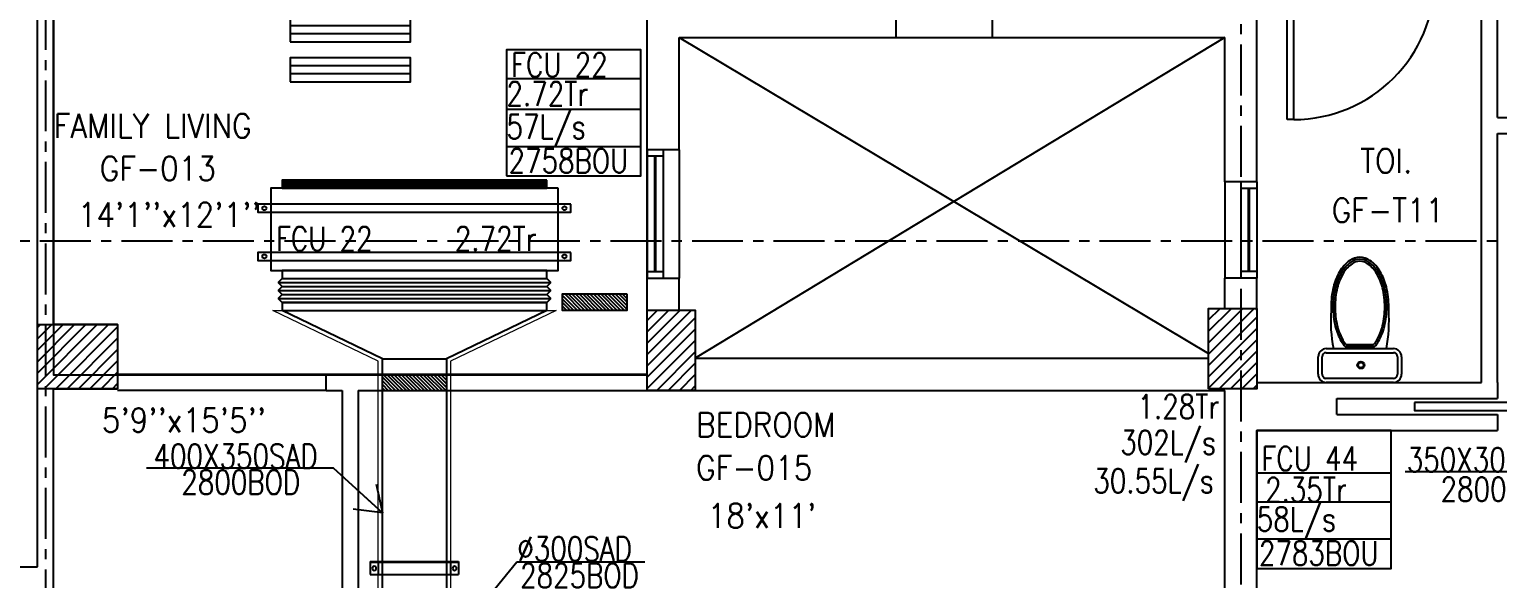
# Model space of a CAD drawing. Header units: millimetres. Extents: x -1288794 to 2153086, y -2701644 to -1335282.
# Drawn here: x 1103415 to 1112566, y -1502792 to -1499369 of the extents above; entities that cross this region are included whole.
import ezdxf

# ---------------------------------------------------------------- set-up
doc = ezdxf.new("R2010")
doc.units = ezdxf.units.MM
doc.header["$LTSCALE"] = 100
doc.linetypes.add('CENTER', pattern=[50.8, 31.75, -6.35, 6.35, -6.35])
doc.linetypes.add('DASHED2', pattern=[9.525, 6.35, -3.175])
for name, color, linetype in [('A-ANNO-TEXT', 8, 'Continuous'), ('A-DOOR', 4, 'Continuous'), ('A-FLOR-OVHD', 4, 'DASHED2'), ('A-FLOR-PFIX', 8, 'Continuous'), ('A-FLOR-SPCL', 8, 'Continuous'), ('A-GLAZ', 5, 'Continuous'), ('A-GRID', 253, 'CENTER'), ('A-WALL-FULL', 8, 'Continuous'), ('AC-FD', 1, 'Continuous'), ('AC-SAD', 3, 'Continuous'), ('AC-SAD TEXT', 3, 'Continuous'), ('AC-WALL OPENING', 1, 'Continuous'), ('FCU-AC', 160, 'Continuous'), ('M-HANGER', 30, 'Continuous'), ('RETURN GRILL RIGHT', 1, 'Continuous'), ('S-COL- HACT.', 9, 'Continuous'), ('S-COL.', 8, 'Continuous'), ('SAD RIGHT', 3, 'Continuous'), ('SUPPLY GRILL RIGHT', 3, 'Continuous')]:
    doc.layers.add(name, color=color, linetype=linetype)
doc.layers.add('INSULATION', color=1, linetype='Continuous', lineweight=5)
doc.styles.add('ROMANS', font='romans.shx', dxfattribs={"width": 0.8})
doc.styles.add('SIMPLEX', font='simplex.shx', dxfattribs={"width": 0.8})
doc.dimstyles.new('100 of DIM2', dxfattribs={"dimscale": 0, "dimtxt": 200, "dimasz": 150, "dimexe": 75, "dimexo": 200, "dimgap": 75, "dimtad": 1, "dimdec": 0, "dimrnd": 5, "dimzin": 0, "dimdsep": 46, "dimtxsty": 'ROMANS', "dimblk": 'ARCHTICK', "dimcen": 100, "dimclrd": 94, "dimclre": 94, "dimclrt": 2, "dimadec": 0, "dimazin": 0, "dimtfac": 1, "dimtdec": 0, "dimtofl": 0, "dimtmove": 2, "dimatfit": 3, "dimldrblk": 'OPEN90', "dimfxl": 75, "dimtolj": 1, "dimtzin": 0, "dimarcsym": 0})

# ---------------------------------------------------------------- blocks, each defined once
blk = doc.blocks.new('D-100-R1')
for p, q in [((-80, 980), (-80, 100)), ((-80, 980), (-40, 980)), ((-40, 980), (-40, 55)), ((-1000, 100), (-1000, 0)), ((-1000, 100), (-960, 100)), ((-960, 100), (-960, 55)), ((-80, 100), (0, 100)), ((0, 100), (0, 0)), ((-960, 55), (-950, 55)), ((-950, 55), (-950, 0)), ((-50, 55), (-50, 0)), ((-50, 55), (-40, 55)), ((-50, 0), (0, 0)), ((-1000, 0), (-950, 0))]:
    blk.add_line(p, q)
at = {"linetype": 'Continuous'}
blk.add_arc((-80, 100), 880, 90, 180, dxfattribs=at)
blk = doc.blocks.new('WC-1')
for p, q in [((-210, 0), (210, 0)), ((-260, -160), (-260, -50)), ((-235, -160), (-235, -50)), ((-210, -25), (210, -25)), ((235, -50), (235, -160)), ((260, -50), (260, -160)), ((210, -185), (-210, -185)), ((210, -210), (-210, -210)), ((91.5, -222.5), (-91.5, -222.5)), ((85.8, -235), (-85.8, -235))]:
    blk.add_line(p, q)
for radius in [22.1, 17.1]:
    blk.add_circle((-6.1, -107.5), radius)
for centre, radius, start, end in [((-210, -50), 50, 90, 180), ((-210, -50), 25, 90, 180), ((210, -50), 50, 360, 90), ((210, -50), 25, 360, 90), ((-210, -160), 50, 180, 270), ((-210, -160), 25, 180, 270), ((210, -160), 25, 270, 360), ((210, -160), 50, 270, 360), ((722.3, -383.2), 904.1, 168.95288, 184.06317), ((178.2, -428.2), 340.7, 149.85861, 166.47658), ((178.2, -428.2), 328.2, 149.85861, 166.47658), ((68.6, -364.5), 214, 138.41516, 149.85861), ((68.6, -364.5), 201.5, 139.99435, 149.85861), ((-68.6, -364.5), 201.5, 30.14139, 40.00565), ((-68.6, -364.5), 214, 30.14139, 41.58484), ((-178.2, -428.2), 328.2, 13.52342, 30.14139), ((-178.2, -428.2), 340.7, 13.52342, 30.14139), ((352.1, -470), 519.6, 166.47658, 180), ((352.1, -470), 507.1, 166.47658, 180), ((-352.1, -470), 507.1, 360, 13.52342), ((-352.1, -470), 519.6, 360, 13.52342), ((352.1, -470), 532.1, 177.55413, 180), ((-352.1, -470), 532.1, 360, 2.44587), ((352.1, -470), 532.1, 180, 193.52342), ((352.1, -470), 519.6, 180, 193.52342), ((352.1, -470), 507.1, 180, 193.52342), ((-352.1, -470), 507.1, 346.47658, 360), ((-352.1, -470), 519.6, 346.47658, 360), ((-352.1, -470), 532.1, 346.47658, 360), ((178.2, -511.8), 353.2, 193.52342, 210.14139), ((178.2, -511.8), 340.7, 193.52342, 210.14139), ((178.2, -511.8), 328.2, 193.52342, 210.14139), ((-178.2, -511.8), 328.2, 329.85861, 346.47658), ((-178.2, -511.8), 340.7, 329.85861, 346.47658), ((-178.2, -511.8), 353.2, 329.85861, 346.47658), ((68.6, -575.5), 226.5, 210.14139, 234.49716), ((68.6, -575.5), 214, 210.14139, 234.49716), ((68.6, -575.5), 201.5, 210.14139, 234.49716), ((-68.6, -575.5), 201.5, 305.50284, 329.85861), ((-68.6, -575.5), 214, 305.50284, 329.85861), ((-68.6, -575.5), 226.5, 305.50284, 329.85861), ((0, -671.6), 108.4, 234.49716, 270), ((0, -671.6), 95.9, 234.49716, 270), ((0, -671.6), 83.4, 234.49716, 270), ((0, -671.6), 83.4, 270, 305.50284), ((0, -671.6), 95.9, 270, 305.50284), ((0, -671.6), 108.4, 270, 305.50284)]:
    blk.add_arc(centre, radius, start, end)
at = {"linetype": 'Continuous', "ltscale": 50}
blk.add_arc((-722.3, -383.2), 904.1, 355.93683, 11.04712, dxfattribs=at)
blk = doc.blocks.new('W-80')
for p, q in [((800, 100), (0, 100)), ((40, 0), (40, 100)), ((760, 100), (760, 0)), ((800, 0), (0, 0))]:
    blk.add_line(p, q)
at = {"linetype": 'Continuous'}
for p, q in [((760, 53), (40, 53)), ((760, 47), (40, 47))]:
    blk.add_line(p, q, dxfattribs=at)
blk = doc.blocks.new('W-60')
for p, q in [((600, 100), (0, 100)), ((40, 0), (40, 100)), ((560, 100), (560, 0)), ((600, 0), (0, 0))]:
    blk.add_line(p, q)
at = {"linetype": 'Continuous'}
for p, q in [((560, 53), (40, 53)), ((560, 47), (40, 47))]:
    blk.add_line(p, q, dxfattribs=at)
blk = doc.blocks.new('_ArchTick')
at = {"color": 0, "linetype": 'ByBlock', "const_width": 0.15}
blk.add_lwpolyline([(-0.5, -0.5), (0.5, 0.5)], dxfattribs=at)
blk = doc.blocks.new('grill')
at = {"layer": 'SUPPLY GRILL RIGHT'}
for p, q in [((665706.2, -1490216.7), (665656.2, -1490216.7)), ((665656.2, -1490216.7), (665656.2, -1490966.7)), ((665756.2, -1490216.7), (665706.2, -1490216.7)), ((665706.2, -1490216.7), (665706.2, -1490966.7))]:
    blk.add_line(p, q, dxfattribs=at)
blk.add_lwpolyline([(665756.2, -1490966.7), (665756.2, -1490216.7), (665606.2, -1490216.7), (665606.2, -1490966.7)], close=True, dxfattribs=at)
blk = doc.blocks.new('grillreturn')
at = {"layer": 'RETURN GRILL RIGHT'}
for p, q in [((665656.2, -1489443.6), (665656.2, -1490193.6)), ((665706.2, -1489443.6), (665706.2, -1490193.6))]:
    blk.add_line(p, q, dxfattribs=at)
blk.add_lwpolyline([(665756.2, -1490193.6), (665756.2, -1489443.6), (665606.2, -1489443.6), (665606.2, -1490193.6)], close=True, dxfattribs=at)
blk = doc.blocks.new('fcu 3 tr')
h = blk.add_hatch()
h.set_pattern_fill('NET', color=3)
h.paths.add_polyline_path([(86303.6, -1585366.8), (84653.6, -1585366.8), (84653.6, -1585416.8), (86303.6, -1585416.8)])
at = {"layer": 'FCU-AC', "color": 1}
for p, q in [((86303.6, -1584603.8), (84653.6, -1584603.8)), ((84653.6, -1584603.8), (84653.6, -1584653.8)), ((86303.6, -1584653.8), (86303.6, -1584603.8)), ((84653.6, -1584653.8), (86303.6, -1584653.8)), ((86303.6, -1584803.8), (84653.6, -1584803.8)), ((84653.6, -1584803.8), (84653.6, -1584853.8)), ((86303.6, -1584853.8), (86303.6, -1584803.8)), ((84653.6, -1584853.8), (86303.6, -1584853.8))]:
    blk.add_line(p, q, dxfattribs=at)
at = {"layer": 'FCU-AC'}
for p, q in [((84653.6, -1584653.8), (84628.6, -1584678.8)), ((86328.6, -1584678.8), (84628.6, -1584678.8)), ((84653.6, -1584703.8), (84628.6, -1584678.8)), ((84653.6, -1584703.8), (84628.6, -1584728.8)), ((86303.6, -1584653.8), (84653.6, -1584653.8)), ((86303.6, -1584703.8), (84653.6, -1584703.8)), ((86303.6, -1584703.8), (84653.6, -1584703.8)), ((86303.6, -1584653.8), (86328.6, -1584678.8)), ((86303.6, -1584703.8), (86328.6, -1584678.8)), ((86303.6, -1584703.8), (86328.6, -1584728.8)), ((86328.6, -1584728.8), (84628.6, -1584728.8)), ((84653.6, -1584753.8), (84628.6, -1584728.8)), ((84653.6, -1584753.8), (84628.6, -1584778.8)), ((86328.6, -1584778.8), (84628.6, -1584778.8)), ((84653.6, -1584803.8), (84628.6, -1584778.8)), ((86303.6, -1584753.8), (84653.6, -1584753.8)), ((86303.6, -1584753.8), (84653.6, -1584753.8)), ((86303.6, -1584753.8), (86328.6, -1584728.8)), ((86303.6, -1584753.8), (86328.6, -1584778.8)), ((86303.6, -1584803.8), (86328.6, -1584778.8))]:
    blk.add_line(p, q, dxfattribs=at)
blk.add_lwpolyline([(84583.6, -1585366.8), (86373.6, -1585366.8), (86373.6, -1584853.8), (84583.6, -1584853.8)], close=True, dxfattribs=at)
at = {"layer": 'FCU-AC', "color": 6}
for points in [[(84503.6, -1584966.8), (86453.6, -1584966.8), (86453.6, -1584916.8), (84503.6, -1584916.8)], [(84503.6, -1585266.8), (86453.6, -1585266.8), (86453.6, -1585216.8), (84503.6, -1585216.8)]]:
    blk.add_lwpolyline(points, close=True, dxfattribs=at)
at = {"layer": 'FCU-AC', "color": 3}
blk.add_lwpolyline([(84653.6, -1585416.8), (86303.6, -1585416.8), (86303.6, -1585366.8), (84653.6, -1585366.8)], close=True, dxfattribs=at)
at = {"layer": 'FCU-AC', "color": 6}
for centre in [(84543.6, -1584941.8), (86413.6, -1584941.8), (84543.6, -1585241.8), (86413.6, -1585241.8)]:
    blk.add_circle(centre, 12.5, dxfattribs=at)
blk = doc.blocks.new('*U644')
at = {"linetype": 'Continuous'}
for p, q in [((-37.5, -244), (-37.5, 306)), ((42.5, 306), (-37.5, 306)), ((37.5, -244), (37.5, 306)), ((42.5, -244), (42.5, 306)), ((42.5, 256), (-37.5, 256)), ((42.5, -194), (-37.5, -194)), ((42.5, -244), (-37.5, -244))]:
    blk.add_line(p, q, dxfattribs=at)
for centre in [(0, 281), (0, -219)]:
    blk.add_circle(centre, 12.5, dxfattribs=at)

msp = doc.modelspace()

# ---------------------------------------------------------------- hatches: boundary and pattern name
at = {"layer": 'AC-FD', "linetype": 'ByBlock'}
h = msp.add_hatch(dxfattribs=at)
h.set_pattern_fill('ANSI31', color=256, scale=5, angle=90, style=0)
h.set_pattern_definition([(135, (-485828.031, -1563561.324), (-11.22532015, -11.22532015), [])])
h.paths.add_polyline_path([(1106014.9, -1501621.3), (1106014.9, -1501521.3), (1105614.9, -1501521.3), (1105614.9, -1501621.3)])
at = {"layer": 'AC-WALL OPENING', "linetype": 'ByBlock'}
h = msp.add_hatch(dxfattribs=at)
h.set_pattern_fill('ANSI31', color=256, scale=5, angle=-90, style=0)
h.set_pattern_definition([(315, (2698438.37, -1439080.137), (11.22532015, 11.22532015), [])])
h.paths.add_polyline_path([(1106738.4, -1501017.4), (1106738.4, -1501120.1), (1107138.4, -1501120.1), (1107138.4, -1501017.4)])
at = {"layer": 'S-COL- HACT.', "linetype": 'Continuous', "ltscale": 3}
h = msp.add_hatch(dxfattribs=at)
h.set_pattern_fill('ANSI31', color=256, scale=400, style=0)
h.set_pattern_definition([(45, (2220070.086, -1109556.65), (-35.355339, 35.355339), [])])
h.paths.add_polyline_path([(1107264.9, -1501618.6), (1107264.9, -1501118.6), (1107564.9, -1501118.6), (1107564.9, -1501618.6)])
h = msp.add_hatch(dxfattribs=at)
h.set_pattern_fill('ANSI31', color=256, scale=400, style=0)
h.set_pattern_definition([(45, (2219970.086, -1109546.65), (-35.355339, 35.355339), [])])
h.paths.add_polyline_path([(1110764.9, -1501608.6), (1110764.9, -1501108.6), (1111064.9, -1501108.6), (1111064.9, -1501608.6)])
h = msp.add_hatch(dxfattribs=at)
h.set_pattern_fill('ANSI31', color=256, scale=400, style=0)
h.set_pattern_definition([(45, (1340560.09, -1509993.415), (-35.355339, 35.355339), [])])
h.paths.add_polyline_path([(1103964.9, -1501208.6), (1103464.9, -1501208.6), (1103464.9, -1501608.6), (1103964.9, -1501608.6)])

# ---------------------------------------------------------------- linework, layer by layer
at = {"layer": 'A-DOOR', "ltscale": 3}
msp.add_lwpolyline([(1112048.9, -1501693.6), (1112048.9, -1501743.6), (1113098.9, -1501743.6), (1113098.9, -1501693.6), (1112048.9, -1501693.6)], dxfattribs=at)
at = {"layer": 'A-FLOR-OVHD', "linetype": 'Continuous', "ltscale": 3}
for p, q in [((1103964.9, -1501518.6), (1105264.9, -1501518.6)), ((1105264.9, -1501618.6), (1103964.9, -1501618.6))]:
    msp.add_line(p, q, dxfattribs=at)
at = {"layer": 'A-FLOR-SPCL', "ltscale": 3}
for p, q in [((1107464.9, -1499418.6), (1110764.9, -1501389.2)), ((1110864.9, -1499418.6), (1107564.9, -1501418.6))]:
    msp.add_line(p, q, dxfattribs=at)
msp.add_lwpolyline([(1107264.9, -1497218.6), (1103564.9, -1497218.6), (1103564.9, -1501521.3), (1107264.9, -1501521.3)], close=True, dxfattribs=at)
at = {"layer": 'A-GLAZ', "ltscale": 3}
for p, q in [((1108814.9, -1499418.6), (1109414.9, -1499418.6)), ((1107464.9, -1500118.6), (1107464.9, -1500918.6)), ((1110864.9, -1500318.6), (1110864.9, -1500918.6))]:
    msp.add_line(p, q, dxfattribs=at)
at = {"layer": 'A-GRID', "ltscale": 0.1}
for p, q in [((1103514.9, -1465142.6), (1103514.9, -1513277)), ((1110964.9, -1466442.6), (1110964.9, -1514577)), ((1086209.1, -1500687.6), (1129748.7, -1500687.6))]:
    msp.add_line(p, q, dxfattribs=at)
at = {"layer": 'A-WALL-FULL', "ltscale": 3}
for p, q in [((1103464.9, -1502718.6), (1103464.9, -1496818.6)), ((1103564.9, -1501208.6), (1103564.9, -1497218.6)), ((1112564.9, -1499918.6), (1112564.9, -1498018.6)), ((1111064.9, -1500318.6), (1111064.9, -1499050.6)), ((1112464.9, -1501568.6), (1112464.9, -1499050.6)), ((1107264.9, -1500118.6), (1107264.9, -1499218.6)), ((1108814.9, -1499218.6), (1108814.9, -1499418.6)), ((1109414.9, -1499218.6), (1109414.9, -1499418.6)), ((1107464.9, -1499418.6), (1108814.9, -1499418.6)), ((1107464.9, -1500118.6), (1107464.9, -1499418.6)), ((1109414.9, -1499418.6), (1110864.9, -1499418.6)), ((1110864.9, -1500318.6), (1110864.9, -1499418.6)), ((1112564.9, -1499918.6), (1112664.9, -1499918.6)), ((1112564.9, -1501568.6), (1112564.9, -1500018.6)), ((1112564.9, -1500018.6), (1112664.9, -1500018.6)), ((1107464.9, -1500118.6), (1107264.9, -1500118.6)), ((1111064.9, -1500318.6), (1110864.9, -1500318.6)), ((1107264.9, -1501118.6), (1107264.9, -1500918.6)), ((1107264.9, -1500918.6), (1107464.9, -1500918.6)), ((1107464.9, -1501118.6), (1107464.9, -1500918.6)), ((1110864.9, -1501108.6), (1110864.9, -1500918.6)), ((1111064.9, -1500918.6), (1110864.9, -1500918.6)), ((1111064.9, -1501118.6), (1111064.9, -1500918.6)), ((1107564.9, -1501418.6), (1110764.9, -1501418.6)), ((1105264.9, -1501518.6), (1107264.9, -1501518.6)), ((1105264.9, -1501618.6), (1105264.9, -1501518.6)), ((1103564.9, -1503518.6), (1103564.9, -1501608.6)), ((1105264.9, -1501618.6), (1105214.9, -1501618.6)), ((1105364.9, -1501618.6), (1105364.9, -1503618.6)), ((1105464.9, -1501618.6), (1110864.9, -1501618.6)), ((1105464.9, -1501618.6), (1105464.9, -1503618.6)), ((1110864.9, -1504718.6), (1110864.9, -1501618.6)), ((1111064.9, -1501568.6), (1112464.9, -1501568.6)), ((1112564.9, -1501568.6), (1112564.9, -1501668.6)), ((1111564.9, -1501668.6), (1112564.9, -1501668.6)), ((1111564.9, -1501768.6), (1111564.9, -1501668.6)), ((1111564.9, -1501768.6), (1112564.9, -1501768.6)), ((1112564.9, -1501768.6), (1112564.9, -1501868.6)), ((1111064.9, -1501868.6), (1112564.9, -1501868.6)), ((1111064.9, -1508768.6), (1111064.9, -1501868.6)), ((1098164.9, -1502718.6), (1103464.9, -1502718.6))]:
    msp.add_line(p, q, dxfattribs=at)
at = {"layer": 'A-WALL-FULL', "linetype": 'Continuous', "ltscale": 3}
for p, q in [((1107264.9, -1501518.6), (1107264.9, -1501118.6)), ((1107264.9, -1501118.6), (1107264.9, -1501118.6)), ((1107464.9, -1501118.6), (1107564.9, -1501118.6)), ((1107564.9, -1501118.6), (1107564.9, -1501418.6)), ((1110764.9, -1501418.6), (1110764.9, -1501108.6)), ((1110764.9, -1501108.6), (1110864.9, -1501108.6)), ((1111064.9, -1501118.6), (1111064.9, -1501118.6)), ((1111064.9, -1501118.6), (1111064.9, -1501568.6)), ((1103964.9, -1501208.6), (1103564.9, -1501208.6)), ((1103564.9, -1501608.6), (1103964.9, -1501608.6)), ((1105264.9, -1501618.6), (1105364.9, -1501618.6))]:
    msp.add_line(p, q, dxfattribs=at)
at = {"layer": 'AC-FD', "linetype": 'ByBlock'}
msp.add_lwpolyline([(1105614.9, -1501621.3), (1105614.9, -1501521.3), (1106014.9, -1501521.3), (1106014.9, -1501621.3)], close=True, dxfattribs=at)
at = {"layer": 'AC-SAD'}
for p, q in [((1105614.9, -1501421.3), (1104989.9, -1501121.3)), ((1106639.9, -1501121.3), (1106014.9, -1501421.3)), ((1105614.9, -1501421.3), (1106014.9, -1501421.3)), ((1105614.9, -1507101.7), (1105614.9, -1501421.3)), ((1106014.9, -1501421.3), (1106014.9, -1507101.7))]:
    msp.add_line(p, q, dxfattribs=at)
at = {"layer": 'AC-SAD TEXT'}
for p, q in [((1106388.7, -1499673.9), (1107225.8, -1499673.9)), ((1106388.7, -1499866.7), (1107225.8, -1499866.7)), ((1106388.7, -1500097.8), (1107225.8, -1500097.8)), ((1111064.9, -1502132.6), (1111902, -1502132.6)), ((1111064.9, -1502312.4), (1111902, -1502312.4)), ((1111064.9, -1502543.6), (1111902, -1502543.6))]:
    msp.add_line(p, q, dxfattribs=at)
for points in [[(1106388.7, -1500282.4), (1107225.8, -1500282.4), (1107225.8, -1499496.2), (1106388.7, -1499496.2)], [(1111064.9, -1502728.1), (1111902, -1502728.1), (1111902, -1501868.6), (1111064.9, -1501868.6)]]:
    msp.add_lwpolyline(points, close=True, dxfattribs=at)
at = {"layer": 'AC-WALL OPENING', "linetype": 'ByBlock'}
msp.add_lwpolyline([(1107138.4, -1501017.4), (1107138.4, -1501120.1), (1106738.4, -1501120.1), (1106738.4, -1501017.4)], close=True, dxfattribs=at)
at = {"layer": 'INSULATION'}
for p, q in [((1104932.1, -1501121.3), (1104989.9, -1501121.3)), ((1105589.9, -1501437.1), (1104932.1, -1501121.3)), ((1106697.7, -1501121.3), (1106039.9, -1501437.1)), ((1106639.9, -1501121.3), (1106697.7, -1501121.3)), ((1105589.9, -1506851.7), (1105589.9, -1501437.1)), ((1106039.9, -1501437.1), (1106039.9, -1503093.6))]:
    msp.add_line(p, q, dxfattribs=at)
at = {"layer": 'S-COL.', "linetype": 'Continuous', "ltscale": 3}
for points in [[(1107264.9, -1501618.6), (1107264.9, -1501118.6), (1107564.9, -1501118.6), (1107564.9, -1501618.6)], [(1107264.9, -1501618.6), (1107264.9, -1501118.6), (1107564.9, -1501118.6), (1107564.9, -1501618.6)], [(1110764.9, -1501608.6), (1110764.9, -1501108.6), (1111064.9, -1501108.6), (1111064.9, -1501608.6)], [(1110764.9, -1501608.6), (1110764.9, -1501108.6), (1111064.9, -1501108.6), (1111064.9, -1501608.6)], [(1103964.9, -1501608.6), (1103464.9, -1501608.6), (1103464.9, -1501208.6), (1103964.9, -1501208.6)]]:
    msp.add_lwpolyline(points, close=True, dxfattribs=at)

# ---------------------------------------------------------------- block references
at = {"layer": 'A-DOOR', "ltscale": 3, "rotation": 180}
msp.add_blockref('D-100-R1', (1111214.9, -1498950.6), dxfattribs=at)
at = {"layer": 'A-FLOR-PFIX', "ltscale": 3, "rotation": 180}
msp.add_blockref('WC-1', (1111707.6, -1501568.6), dxfattribs=at)
at = {"layer": 'A-GLAZ', "ltscale": 3, "xscale": -1, "rotation": 270}
msp.add_blockref('W-80', (1107264.9, -1500918.6), dxfattribs=at)
at = {"layer": 'A-GLAZ', "ltscale": 3, "rotation": 90}
msp.add_blockref('W-60', (1111064.9, -1500918.6), dxfattribs=at)
at = {"layer": 'FCU-AC', "color": 3, "rotation": 180}
msp.add_blockref('fcu 3 tr', (1191293.5, -3085725.1), dxfattribs=at)
at = {"layer": 'M-HANGER', "xscale": -1, "rotation": 270}
msp.add_blockref('*U644', (1105783.9, -1502727.7), dxfattribs=at)
at = {"layer": 'SAD RIGHT', "rotation": 270}
for name, p in [('grill', (2596006.6, -833690)), ('grillreturn', (2595233.5, -833940))]:
    msp.add_blockref(name, p, dxfattribs=at)

# ---------------------------------------------------------------- texts
at = {"layer": 'A-ANNO-TEXT', "style": 'ROMANS', "width": 0.9}
for s, p in [('FAMILY LIVING', (1103567.4, -1500044.9)), ('TOI.', (1111710.4, -1500263)), ('GF-013', (1103854.2, -1500310.8)), ('GF-T11', (1111532.3, -1500571.2)), ("14'1''x12'1''", (1103716.8, -1500598.7)), ("5'9''x15'5''", (1103866.8, -1501878.8)), ('BEDROOM', (1107571.1, -1501907.6)), ('GF-015', (1107571.1, -1502176.1)), ("18'x11'", (1107643.1, -1502474.6))]:
    msp.add_text(s, height=150, dxfattribs=at).set_placement(p)
at = {"layer": 'AC-SAD TEXT', "style": 'SIMPLEX', "width": 0.8}
for s, p in [('FCU 22', (1106418.2, -1499665.1)), ('2.72Tr', (1106388.7, -1499844.9)), ('57L/s', (1106388.7, -1500050.1)), ('2758BOU', (1106401.9, -1500262.5)), ('FCU 22', (1104952.3, -1500748.3)), ('2.72Tr', (1106066.6, -1500748.3)), ('1.28Tr', (1110321.4, -1501794.7)), ('302L/s', (1110214.2, -1502017.7)), ('400X350SAD', (1104188.7, -1502103.4)), ('FCU 44', (1111094.5, -1502118.7)), ('350X300SAD', (1111999.9, -1502126.1)), ('30.55L/s', (1110046.2, -1502257.3)), ('2800BOD', (1104362, -1502265.8)), ('2.35Tr', (1111116.8, -1502312.4)), ('2800BOD', (1112210.2, -1502309.8)), ('58L/s', (1111064.9, -1502495.8)), ('%%C300SAD', (1106456.2, -1502681.4)), ('2783BOU', (1111078.1, -1502708.2)), ('2825BOD', (1106473.4, -1502847.7))]:
    msp.add_text(s, height=150, dxfattribs=at).set_placement(p)

# ---------------------------------------------------------------- leaders
at = {"layer": 'AC-SAD TEXT'}
for points in [[(1113389.9, -1501847.6), (1113119.9, -1502126.1), (1111989.9, -1502126.1)], [(1105614.9, -1502381.9), (1105309.7, -1502103.4), (1104146, -1502103.4)], [(1106121, -1503093.6), (1106453.7, -1502687.3), (1107249.9, -1502687.3)]]:
    msp.add_leader(points, dimstyle='100 of DIM2', override={"dimscale": 1, "dimtad": 0, "dimfxl": 0.2}, dxfattribs=at)

doc.saveas('drawing.dxf')
